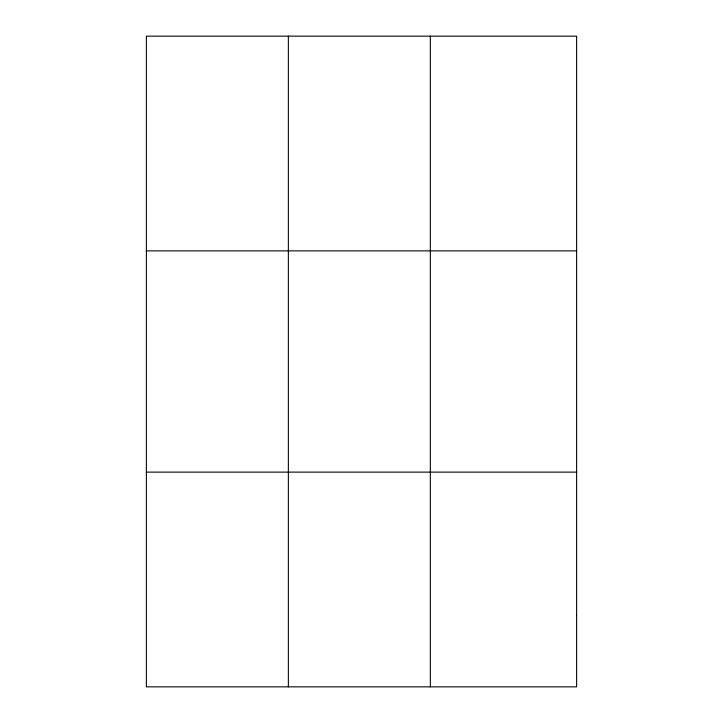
<?xml version="1.0" encoding="UTF-8"?>
<svg xmlns="http://www.w3.org/2000/svg" width="723" height="723" viewBox="0 0 723 723"><rect width="100%" height="100%" fill="white"/><g stroke="black" fill="none" stroke-linecap="round" stroke-linejoin="round"><path stroke-width="1.08" d="M288.36 36.15L288.36 686.85M430.339 36.15L430.339 686.85M146.38 250.881L576.62 250.881M146.38 472.119L576.62 472.119M576.62 615.273L576.62 686.85L146.38 686.85L146.38 36.15L576.62 36.15L576.62 615.273"/></g></svg>
